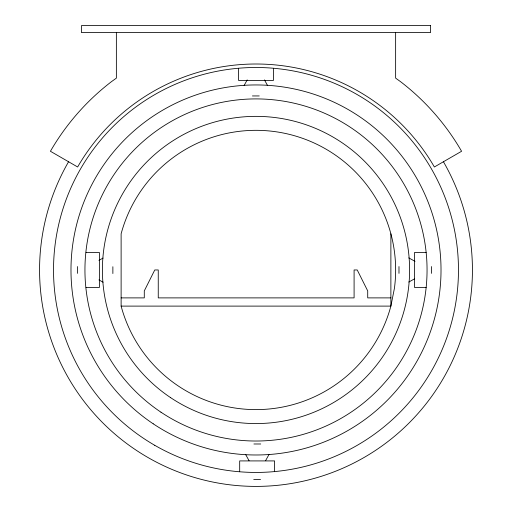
<?xml version="1.0" encoding="UTF-8"?>
<svg xmlns="http://www.w3.org/2000/svg" width="512" height="512" viewBox="0 0 512 512"><rect width="100%" height="100%" fill="white"/><g stroke="black" fill="none" stroke-linecap="round" stroke-linejoin="round"><path stroke-width="0.77" d="M244.134 85.472L247.206 79.885M265.555 460.742L269.011 454.458M98.912 260.365L103.098 258.061M408.762 282.042L414.342 278.97M252.422 95.942L259.232 95.942M86.08 252.512L99.43 252.512L99.43 287.418L86.08 287.418M426.15 252.512L414.49 252.512L414.49 287.418L426.15 287.418M121.12 297.888L144.288 297.888L144.288 290.912L154.765 269.965L158.253 269.965L158.253 297.888L354.093 297.888L354.093 269.965L357.235 269.965L367.712 290.912L367.712 297.888L390.88 297.888M121.12 306.106L390.88 306.106L394.445 288.192A139.635 139.635 0 0 0 283.245 133.011A139.635 139.635 0 0 0 121.12 233.824L121.12 306.106A139.635 139.635 0 0 0 390.88 306.106L390.88 233.824M253.914 443.987L260.723 443.987M253.734 479.418L260.544 479.418M408.762 257.888L415.04 261.344M98.912 279.91L103.098 282.214M264.448 79.885L267.52 85.472M245.619 454.458L249.075 460.742M431.59 266.56L431.59 273.37M398.982 266.56L398.982 273.37M395.635 32.582L395.635 78.144L400.512 81.638A237.382 237.382 0 0 1 461.581 151.27L434.368 166.982A205.965 205.965 0 0 0 77.632 166.982L50.419 151.27A237.382 237.382 0 0 1 111.488 81.638L116.365 78.144L116.365 32.582M274.598 471.712L274.598 460.915L239.686 460.915L239.686 471.712M273.453 68.467L273.453 80.41L238.547 80.41L238.547 68.467M112.87 266.733L112.87 273.542M77.44 266.56L77.44 273.37M443.437 161.747A216.435 216.435 0 0 1 256 486.4A216.435 216.435 0 0 1 68.563 161.747M430.547 25.6L81.453 25.6L81.453 32.582L430.547 32.582L430.547 25.6M170.662 397.677A153.6 153.6 0 0 0 409.274 280.006A153.6 153.6 0 0 0 188.064 132.205A153.6 153.6 0 0 0 170.662 397.677M154.765 445.312A202.47 202.47 0 0 0 458.47 269.965A202.47 202.47 0 0 0 154.765 94.618A202.47 202.47 0 0 0 154.765 445.312M153.21 423.802A185.018 185.018 0 0 0 440.621 282.067A185.018 185.018 0 0 0 174.17 104.026A185.018 185.018 0 0 0 153.21 423.802M160.966 412.192A171.053 171.053 0 0 0 426.688 281.152A171.053 171.053 0 0 0 180.346 116.55A171.053 171.053 0 0 0 160.966 412.192"/></g></svg>
